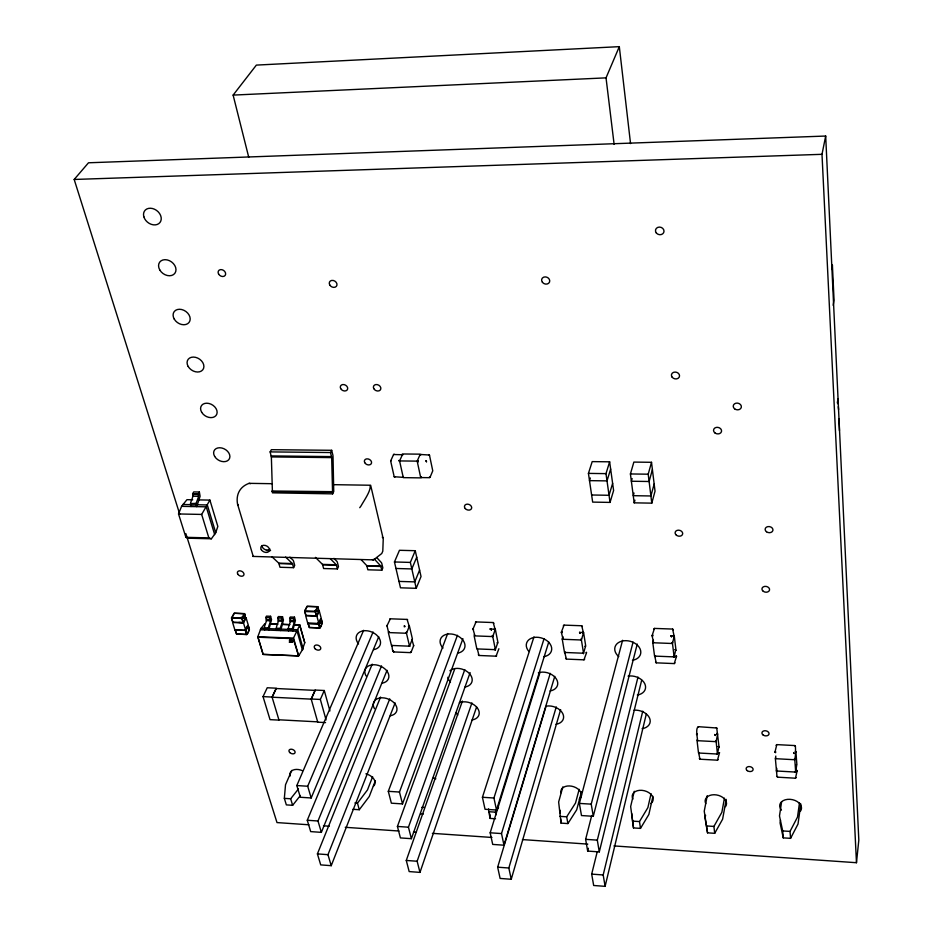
<?xml version="1.0" encoding="UTF-8"?>
<svg xmlns="http://www.w3.org/2000/svg" width="933" height="933" viewBox="0 0 933 933"><rect width="100%" height="100%" fill="white"/><g stroke="black" fill="none" stroke-linecap="round" stroke-linejoin="round"><path stroke-width="1.4" d="M839.012 418.87L839.443 430.626M199.382 492.029L198.297 493.872C199.744 498.21 194.565 502.327 196.735 506.642L200.105 496.239L199.382 492.029L193.702 491.924L192.618 493.767C194.087 498.105 188.863 502.246 191.043 506.526M294.478 617.156L293.79 618.602C296.076 622.754 291.143 626.871 292.705 631.046L295.399 620.445L294.478 617.156L290.326 617.005L289.638 618.439C291.947 622.603 286.967 626.719 288.554 630.895M270.593 616.281L269.882 617.716C272.238 621.856 267.165 625.95 268.774 630.125L271.538 619.559L270.593 616.281L266.476 616.13L265.765 617.564C268.144 621.705 263.013 625.81 264.657 629.962M282.512 616.713L281.813 618.159C284.133 622.311 279.13 626.405 280.716 630.58L283.445 620.002L282.512 616.713L278.384 616.561L277.672 618.008C280.017 622.148 274.967 626.265 276.576 630.428M300.391 795.511L292.647 805.307L286.349 804.887L284.343 798.356L285.521 784.735L291.784 770.401M613.937 845.916L856.471 862.71L858.815 840.143L825.682 136.043L88.495 162.785L74.185 179.463L179.754 514.223M252.82 556.418L373.585 559.882L381.76 553.514L382.798 551.17L383.241 538.854L370.646 485.242L333.023 484.659M307.995 623.291L309.359 627.512L319.739 627.909L318.748 623.442L307.995 623.291L309.359 627.512L319.867 627.956C323.529 625.04 321.605 611.885 318.573 623.99L319.867 627.956L322.317 622.987L321.08 618.952M238.86 622.428L243.21 622.591L245.496 618.112L244.504 613.692L234.125 613.261L231.466 617.984L232.609 621.926M245.589 630.067L246.674 634.452L236.574 634.055L235.128 629.915L236.574 634.055L246.813 634.498C250.872 631.571 248.54 618.719 245.402 630.615L246.813 634.498L249.426 629.588L248.108 625.623M800.806 803.954L798.018 824.026L790.578 838.347L783.254 837.869L780.058 822.871L780.478 820.014M799.499 802.765L797.505 817.086L790.029 831.408L790.578 838.347M586.017 652.634L586.46 652.26M775.801 756.068L775.381 758.681L776.979 776.408L777.679 777.177L795.452 778.204L797.202 770.658L796.549 770.098L796.514 771.125L797.202 770.658M795.697 772.081L796.84 764.185L795.931 751.87L794.788 759.742L795.697 772.081L776.408 770.985L776.816 768.36M781.621 801.669L779.487 815.943L782.682 830.93L783.254 837.869M837.321 402.939L837.939 398.881L838.184 404.059M774.961 752.126L775.661 751.636L775.615 752.686L774.961 752.126L776.804 744.616L794.706 745.56L795.417 746.342L795.627 752.22M833.169 305.336L834.044 300.111L832.399 265.007L831.735 268.867M724.451 798.17L721.862 812.305L713.92 826.428L714.701 833.321L707.541 832.842L705.056 818.054L705.593 815.232M726.212 799.383L722.62 819.186L714.701 833.321M717.477 754.039L716.136 741.665L697.056 740.662L698.502 753.001L717.477 754.039L718.97 746.272L716.742 727.997L698.584 726.702C694.187 727.67 699.272 745.7 697.103 739.624M698.665 753.013L699.272 753.561L699.318 752.534L698.665 753.013L699.983 759.217L717.477 760.185L719.506 752.744L718.9 752.709M707.237 795.697L704.24 811.185L707.541 832.842M716.136 741.665L717.64 733.921M856.471 862.71L821.996 154.318L825.682 136.043M652.925 796.315L648.867 814.451L640.493 828.387L633.495 827.933L630.65 806.544L634.253 791.254M651.036 793.691L647.887 807.628L639.49 821.565L640.493 828.387M653.427 640.225L652.808 642.744L654.558 656.097L674.127 656.89L675.877 649.298L674.256 635.921L671.457 635.816M654.756 656.167L655.374 656.692L655.421 655.631L654.756 656.167L656.226 662.838L674.256 663.585L676.542 656.249L675.924 655.724M674.127 656.89L672.483 643.502L674.256 635.921M308.356 623.046L308.205 623.699L319.179 623.804L321.267 619.255L320.765 618.812M597.272 851.572L591.685 874.116L593.668 885.487L605.109 886.35L646.347 713.838M605.109 886.35L603.185 874.967L642.755 711.168M674.069 635.851L673.439 635.326L673.393 636.388L674.069 635.851L672.623 629.064L654.465 628.41L652.074 635.688L653.567 642.464L652.855 641.682M591.732 815.5L585.632 839.338L587.673 851.083L599.289 851.899L641.694 680.134M599.289 851.899L597.307 840.143L637.997 677.078M587.673 851.083L588.385 848.272M622.591 640.283L579.37 803.406L581.481 815.547L593.283 816.305L637.239 644.073M593.283 816.305L591.23 804.153L633.064 642.102M402.613 454.744L393.563 454.523L390.659 460.995L394.192 476.74L402.566 477.299L403.348 476.541L402.566 477.299M393.563 454.523L394.239 454.208M581.457 791.919L576.699 809.809L567.905 823.571L561.048 823.116L558.645 801.995L562.821 786.904M579.195 789.306L575.509 803.056L566.681 816.807L567.905 823.571M651.794 503.144L655.036 491.155L651.514 462.301L633.857 462.092L630.416 473.952L634.195 502.84L651.794 503.144L648.202 474.197L651.514 462.301M654.161 484.005L650.907 495.971L633.262 495.68L634.008 493.032M652.4 469.579L649.111 481.498L631.361 481.241L632.131 478.594M409.016 625.611L408.526 626.475L409.016 625.611L407.08 619.419L390.332 618.801L386.997 625.763L388.466 631.874L389.224 632.107L388.466 631.874M389.714 619.115L390.332 618.801M430.02 477.369L429.192 477.381L430.02 477.369L432.76 470.827L429.448 455.036L421.005 454.499L420.212 455.257L421.005 454.499M634.195 502.84L634.941 500.181M564.745 652.517L565.316 653.042L565.363 651.992L564.745 652.517L566.413 659.106L583.953 659.829L586.577 652.622M563.019 636.784L562.272 639.257L564.5 652.459L583.545 653.228L585.691 645.753L583.58 632.539L579.498 632.387M545.992 706.421L497.662 867.189L500.111 878.431L511.237 879.271L560.64 709.616M583.545 653.228L581.411 639.991L583.58 632.539M511.237 879.271L508.835 868.005L556.255 706.922M411.068 652.319L410.31 652.389L411.068 652.319L413.669 645.636L411.85 639.443M610.042 502.409L613.611 490.49L609.634 461.812L592.198 461.613L588.431 473.393L592.665 502.106L610.042 502.409L605.995 473.637L609.634 461.812M612.619 483.387L609.039 495.283L591.615 494.991M539.834 672.903L490.175 832.796L492.706 844.412L503.983 845.205L554.773 676.355M610.637 469.042L607.01 480.892L589.493 480.635L590.332 478.011M583.347 632.457L582.763 631.944L582.717 632.994L583.347 632.457L581.714 625.763L564.045 625.122L561.316 632.282L563.007 638.977M503.983 845.205L501.511 833.577L550.237 673.369M264.82 623.745L261.03 628.341L257.8 636.714L263.071 654.383L298.642 655.911L302.339 649.858L304.753 642.744L299.796 625.017L294.117 624.807M794.123 759.194L794.636 759.065M533.979 636.866L482.431 797.272L485.043 809.273L496.496 810.019L548.756 642.032M794.706 745.56L795.417 746.342M496.496 810.019L493.942 798.007L544.079 638.65M777.679 777.177L776.979 776.408M474.197 634.825L474.862 635.583L472.996 628.982L476.028 621.926L493.23 622.544L495.05 629.157L494.455 629.693L494.513 628.655L495.05 629.157M475.41 622.241L476.028 621.926M498.887 648.738L496.053 656.191L478.967 655.479L477.241 648.587M192.699 499.785L186.962 499.68L181.585 506.339L178.53 513.955L185.912 537.326L187.988 538.201L211.394 538.784L215.721 532.72L217.832 526.422L209.902 500.1L198.437 499.89M496.671 655.864L496.053 656.191M495.33 629.239L492.776 636.586L474.139 635.863L476.833 648.901L495.376 649.66L497.895 642.301L495.33 629.239L489.615 629.029M462.406 701.056L406.275 860.448L409.167 871.574L419.978 872.39L476.611 706.946M419.978 872.39L417.133 861.252L471.923 702.922M454.651 669.159L397.423 826.44L400.409 837.916L411.383 838.685L470.104 672.611M411.383 838.685L408.444 827.198L464.786 669.602M447.688 633.542L388.291 791.324L391.37 803.185L402.508 803.908L462.92 638.673M402.508 803.908L399.476 792.035L457.45 635.291M375.404 780.606L369.258 796.502L359.287 809.727L352.861 809.308M372.629 776.688L367.485 789.913L357.479 803.138L359.287 809.727M380.547 697.056L317.407 853.893L320.719 864.891L331.227 865.684L395.114 702.911M331.227 865.684L327.973 854.675L389.749 698.887M409.529 646.184L412.409 638.93L409.4 626.031L406.485 633.262L409.529 646.184L391.463 645.449L388.338 632.562L406.485 633.262M372.209 664.156L307.272 820.259L310.689 831.606L321.36 832.364L387.043 670.302M416.223 588.315L421.028 576.524L415.255 550.703L399.464 550.295L394.449 561.969L400.479 587.813L416.223 588.315L410.345 562.412L415.255 550.703M419.593 570.121L414.765 581.889L398.986 581.411M321.36 832.364L317.99 820.993L381.527 665.94M416.713 557.211L411.826 568.932L395.977 568.489M363.637 630.3L296.822 785.551L300.356 797.26L311.179 797.972L378.74 636.749M311.179 797.972L307.703 786.239L373.072 632.026M614.124 144.393L606.03 77.859L619.314 46.65L256.365 65.1L233.122 95.096L248.738 157.257M716.194 727.588L716.882 728.358M699.983 759.217L699.295 758.447M676.542 656.249L675.877 656.785M361.094 559.602L366.786 565.643L367.859 569.795L381.83 570.203L382.845 567.882L381.854 563.742A3.709 1.225 -88.3 0 0 381.34 562.564L376.745 557.572M326.072 719.926L320.346 699.447L324.276 690.502L315.144 690.058L311.179 699.004L317.745 722.177L325.535 722.585M417.179 461.135L420.27 454.161L402.753 453.974L399.581 460.925L403.289 477.638L420.771 477.883L417.179 461.135L399.581 460.925M318.934 623.757L321.314 618.591L319.273 610.998L316.882 616.153L318.934 623.757L307.762 623.337L305.674 615.745L316.882 616.153M316.567 615.827L319.051 610.858L317.803 606.788L307.144 606.357L304.648 611.138L306.024 615.395L316.567 615.827L317.628 613.564M302.572 649.858L303.248 648.4L302.642 646.266M315.424 557.386L322.48 564.383L323.623 568.524L337.408 568.92L338.469 566.623L337.419 562.506A3.685 1.306 -88.3 0 0 336.86 561.328L333.932 558.354M272.063 697.068L276.215 688.192L267.235 687.761L263.036 696.613L270.034 719.646L278.99 720.113L272.063 697.068L263.036 696.613M719.506 752.744L718.853 753.223M332.603 493.86L333.734 491.563L333.034 456.82A3.86 1.376 -89.6 0 0 332.801 454.814L331.681 450.301L271.363 449.683L270.138 451.899L271.363 456.925L272.448 492.834L332.603 493.86L331.67 457.613L330.539 452.54L331.681 450.301M271.946 556.768L278.78 563.159L279.993 567.264L293.58 567.661L294.711 565.375L293.592 561.293A3.662 1.376 -88.2 0 0 293.009 560.127L289.895 557.153M246.079 617.821L243.49 622.917L232.597 622.509L234.883 629.95L245.752 630.381L248.33 625.273L246.079 617.821L240.644 617.623M209.902 500.1L201.668 514.433L208.852 537.886L211.394 538.784M656.226 662.838L655.526 662.057M672.623 629.064L673.334 629.845M496.018 814.836L495.446 812.153L498.525 807.628M566.413 659.106L565.725 658.336M581.714 625.763L582.402 626.533M796.211 777.516L795.452 778.204M298.07 655.841L263.188 654.406L257.8 636.714L293.603 638.149L298.642 655.911L293.195 638.673L299.796 625.017L293.872 624.807M776.046 745.315L776.804 744.616M284.343 798.356L290.653 798.776L298.432 788.98M718.223 759.497L717.477 760.185M359.741 507.704L361.036 505.931C363.893 500.718 371.159 490.711 370.133 485.545M697.837 727.39L698.584 726.702M245.496 618.112L244.504 613.692L234.358 613.226L231.652 618.381L232.912 622.171L243.21 622.591L245.566 617.553M478.967 655.479L478.302 654.721M493.23 622.544L493.895 623.302M675.037 662.862L674.256 663.585M653.695 629.134L654.465 628.41M584.711 659.13L583.953 659.829M563.287 625.833L564.045 625.122M393.808 651.945L393.166 651.199L393.808 651.945L410.45 652.634M407.08 619.419L407.663 619.827M253.216 556.348L237.553 504.147C235.804 494.583 239.793 486.688 249.099 483.341L272.249 483.702M421.541 477.579L420.841 476.798L421.541 477.579L429.355 477.684M428.818 454.581L429.518 455.362M394.822 477.195L394.192 476.74M401.995 454.289L402.683 455.071M390.775 460.552L390.729 461.322M387.113 625.378L387.067 626.101M413.564 646.009L413.599 645.298M473.124 628.585L473.521 629.483L472.996 628.982M716.812 734.388L717.477 733.898L716.859 733.361M233.122 95.096L606.03 77.859M190.519 503.61L196.292 503.365M190.589 505.08L196.21 504.846M74.185 179.463L821.996 154.318M264.319 627.909L268.506 627.816M276.25 628.364L280.448 628.271M288.227 628.83L292.437 628.737M264.366 628.97L268.436 628.9M276.296 629.437L280.378 629.355M288.274 629.903L292.379 629.822M270.138 451.899L330.539 452.54M271.235 455.922L331.553 456.599M271.363 456.925L331.67 457.613M272.004 491.003L332.183 491.668M272.121 491.644L332.241 492.356M588.431 473.393L605.995 473.637M630.416 473.952L648.202 474.197M192.618 493.767L198.297 493.872M192.804 494.397L198.496 494.502M192.804 496.204L198.484 496.309M182.681 504.485L191.382 504.648M197.166 504.765L207.313 504.963L215.721 532.72M181.585 506.339L206.24 506.829L214.672 534.597M178.53 513.955L201.668 514.433M185.912 537.326L208.852 537.886M266.43 550.482L270.57 550.598M394.449 561.969L410.345 562.412M278.78 563.159L292.391 563.544L293.58 567.661M322.48 564.383L336.277 564.78L337.408 568.92M366.786 565.643L380.781 566.028L381.83 570.203M278.967 563.602L292.577 563.987M322.655 564.827L336.451 565.223M366.949 566.086L380.944 566.483M314.829 611.15L317.395 611.243M265.765 617.564L269.882 617.716M277.672 618.008L281.813 618.159M289.638 618.439L293.79 618.602M241.204 617.949L244.061 618.054M266.348 619.582L270.465 619.734M278.256 620.025L282.384 620.177M290.21 620.468L294.362 620.62M270.628 623.955L277.894 624.224M282.244 624.387L289.51 624.644M266.395 620.643L270.512 620.807M278.302 621.086L282.431 621.25M290.245 621.541L294.396 621.693M318.118 623.267L320.672 623.361M269.94 623.885L277.043 624.154M282.734 624.375L289.848 624.644M562.272 639.257L581.411 639.991M652.808 642.744L672.483 643.502M261.03 628.341L263.852 628.457M268.098 628.62L276.576 628.947M280.821 629.11L289.3 629.437M292.134 629.542L297.79 629.763L303.015 648.4M260.307 629.787L297.102 631.221L302.339 649.858M290 641.612L292.88 641.729M289.218 642.114L292.041 642.231M258.044 637.204L293.195 638.673M314.841 610.544L317.442 610.66M241.215 617.354L244.108 617.483M318.13 622.661L320.719 622.789M311.179 699.004L320.346 699.447M278.955 719.798L317.721 721.85M775.381 758.681L794.788 759.742M296.822 785.551L307.703 786.239M388.291 791.324L399.476 792.035M482.431 797.272L493.942 798.007M579.37 803.406L591.23 804.153M354.89 802.975L357.479 803.138M421.774 807.337L424.41 807.511M488.6 808.876L488.717 811.71L495.446 812.153M559.8 816.363L566.681 816.807M632.457 821.11L639.49 821.565M706.736 825.962L713.92 826.428M782.682 830.93L790.029 831.408M420.783 813.809L423.407 813.984M488.717 811.71L490.163 818.416L495.528 818.766M307.272 820.259L317.99 820.993M397.423 826.44L408.444 827.198M490.175 832.796L501.511 833.577M585.632 839.338L597.307 840.143M308.94 824.795L276.996 822.579L185.877 533.664M323.471 825.798L329.279 826.195M345.245 827.303L398.986 831.023M413.506 832.038L416.41 832.236M432.387 833.344L491.936 837.461M522.433 839.583L587.79 844.108M317.407 853.893L327.973 854.675M406.275 860.448L417.133 861.252M497.662 867.189L508.835 868.005M591.685 874.116L603.185 874.967M373.585 559.882L372.29 559.578M249.099 483.341L250.441 483.667M563.135 638.79L562.319 638.207M584.828 646.207L585.527 646.441M497.032 642.744L497.756 642.977M409.027 645.671L409.844 646.242L408.934 646.172M795.161 751.31L795.826 751.858M796.141 764.663L796.56 764.85M391.86 645.858C392.385 643.292 391.615 649.846 393.236 651.549M305.697 615.15L304.648 611.138L307.144 606.357L317.488 606.648L318.433 609.412M247.781 625.495L248.283 625.938L246.009 630.428L235.128 629.915M285.603 557.059L292.391 563.544M330.282 558.68L336.277 564.78M374.215 558.89L380.781 566.028M238.405 505.383L237.553 504.147M382.273 537.081L382.798 537.7M775.673 758.028L776.128 758.412M304.753 642.744L299.68 625.017M838.569 409.54L838.312 406.648M290.653 798.776L292.647 805.307M243.49 622.917L245.752 630.381M324.276 690.502L329.932 710.946M492.776 636.586L495.376 649.66M631.676 813.343L633.495 827.933M619.314 46.65L630.545 143.589M559.998 810.171L560.232 813.051M560.698 818.801L561.048 823.116M490 814.159L490.163 818.416M292.647 640.528A1.551 1.073 24.5 0 1 290.186 639.432M270.057 549.152A4.595 3.289 26.6 0 1 265.1 549.595A4.595 3.289 26.6 0 1 261.975 545.513M705.756 803.64A10.846 7.371 12.5 0 1 716.392 794.916A10.846 7.371 12.5 0 1 725.477 806.672M632.901 799.126A10.683 7.242 14.4 0 1 637.286 790.741A10.683 7.242 14.4 0 1 650.639 794.041A10.683 7.242 14.4 0 1 650.814 803.546M433.32 777.924A10.275 6.846 19.6 0 1 435.863 778.798M290.128 776.034A10.076 6.554 22.6 0 1 292.962 770.11A10.076 6.554 22.6 0 1 302.374 770.681M366.074 675.97A12.502 8.689 22 0 1 371.521 664.926A12.502 8.689 22 0 1 387.661 672.157A12.502 8.689 22 0 1 382.145 683.178M459.398 702.771A12.479 8.665 19.4 0 1 477.404 708.019A12.479 8.665 19.4 0 1 472.098 719.961M457.776 715.04A12.479 8.665 19.4 0 1 456.097 712.789M442.977 648.073A12.852 9.178 20.4 0 1 445.449 634.638A12.852 9.178 20.4 0 1 463.374 640.784A12.852 9.178 20.4 0 1 457.718 653.123M528.976 651.561A13.027 9.423 17.8 0 1 532.055 637.974A13.027 9.423 17.8 0 1 550.248 644.202A13.027 9.423 17.8 0 1 543.927 656.669M628.072 676.133A13.05 9.353 14.8 0 1 644.715 683.632A13.05 9.353 14.8 0 1 637.332 695.027M538.353 672.786A12.84 9.143 17.4 0 1 556.301 678.897A12.84 9.143 17.4 0 1 550.038 690.968M618.766 656.599A13.249 9.645 15.1 0 1 619.757 641.892A13.249 9.645 15.1 0 1 639.117 647.164A13.249 9.645 15.1 0 1 632.446 660.331M634.032 710.2A12.864 9.073 14.6 0 1 649.566 718.095A12.864 9.073 14.6 0 1 642.067 728.696M546.423 706.106A12.665 8.875 17.1 0 1 562.657 713.383A12.665 8.875 17.1 0 1 555.986 724.276M449.904 670.78A12.665 8.922 19.8 0 1 469.404 673.556A12.665 8.922 19.8 0 1 465.007 687.026M450.487 682.046A12.665 8.922 19.8 0 1 447.828 677.276M358.54 643.922A12.689 8.945 22.6 0 1 361.677 631.198A12.689 8.945 22.6 0 1 378.95 637.717A12.689 8.945 22.6 0 1 373.736 649.648M374.471 708.672A12.327 8.444 21.4 0 1 379.894 697.977A12.327 8.444 21.4 0 1 395.79 705.091A12.327 8.444 21.4 0 1 390.309 715.751M365.899 773.83A10.17 6.694 21.2 0 1 374.075 779.37A10.17 6.694 21.2 0 1 373.445 786.204M560.896 792.758A10.531 7.114 16.2 0 1 573.818 786.764A10.531 7.114 16.2 0 1 579.253 799.068M781.457 810.159A11.033 7.499 10.6 0 1 783.125 800.666A11.033 7.499 10.6 0 1 797.167 801.54A11.033 7.499 10.6 0 1 800.316 811.337M793.633 752.604L794.146 753.526L793.633 752.604M795.044 771.521L795.546 772.431L795.044 771.521M777.212 770.506L777.177 771.544L776.524 770.985L777.212 770.506M716.847 753.491L717.349 754.389L716.847 753.491M714.795 734.516L715.296 735.437L714.795 734.516M697.114 733.606L697.068 734.644L696.45 734.096L697.114 733.606M673.498 656.365L674.011 657.298L673.498 656.365M670.979 635.816L671.492 636.761L670.979 635.816M652.738 635.14L652.692 636.213L652.074 635.688L652.738 635.14M582.962 652.703L583.463 653.625L582.962 652.703M579.685 632.411L580.198 633.344L579.685 632.411M561.946 631.746L561.899 632.796L561.316 632.282L561.946 631.746M494.84 649.146L495.33 650.056L494.84 649.146M490.851 629.087L491.341 630.008L490.851 629.087M404.362 625.856L404.304 626.883L405.19 626.44L404.362 625.856M425.984 460.774L426.509 461.753L425.984 460.774M418.136 460.692L418.066 461.788L418.136 460.692M399.044 460.459L399.569 461.427L399.044 460.459M305.009 610.882L304.846 611.547L315.261 611.815L317.99 607.091L317.488 606.648L315.261 611.815L316.45 615.768L315.447 611.267L305.009 610.882M406.555 632.236L405.82 632.936L406.555 632.236M492.834 635.536L492.088 636.248L492.834 635.536M241.962 618.112L243.058 622.533L241.962 618.112L231.466 617.984L242.393 618.474L244.679 613.996L244.178 613.552L241.962 618.112M581.469 638.942L580.699 639.653L581.469 638.942M718.235 746.54L718.923 747.298L718.235 746.54M715.506 741.117L716.171 740.639L715.506 741.117M672.53 642.429L671.748 643.164L672.53 642.429M315.179 690.385L311.284 699.144L272.179 697.208L276.25 688.519L315.179 690.385M675.119 649.578L675.83 650.359L675.119 649.578M289.51 640.866A1.551 1.073 24.5 0 0 291.971 641.962A1.551 1.073 24.5 0 0 291.388 639.933A1.551 1.073 24.5 0 0 289.51 640.866M261.287 549.677A4.595 3.289 26.6 0 0 268.856 551.485A4.595 3.289 26.6 0 0 265.252 545.432A4.595 3.289 26.6 0 0 261.287 549.677M763.124 735.006A3.604 2.542 11 0 0 768.99 734.154A3.604 2.542 11 0 0 764.349 730.772A3.604 2.542 11 0 0 763.124 735.006M763.241 591.277A3.837 2.892 10.4 0 0 769.503 590.157A3.837 2.892 10.4 0 0 764.559 586.425A3.837 2.892 10.4 0 0 763.241 591.277M672.168 377.224A4.094 3.382 14.2 0 0 679.166 377.224A4.094 3.382 14.2 0 0 675.119 372.069A4.094 3.382 14.2 0 0 672.168 377.224M373.76 388.606A3.895 3.056 27 0 0 380.221 390.076A3.895 3.056 27 0 0 377.375 384.641A3.895 3.056 27 0 0 373.76 388.606M364.721 462.64A3.767 2.869 25.6 0 0 370.972 464.086A3.767 2.869 25.6 0 0 368.197 458.954A3.767 2.869 25.6 0 0 364.721 462.64M675.795 534.632A3.849 2.974 13.6 0 0 682.35 534.784A3.849 2.974 13.6 0 0 678.559 530.166A3.849 2.974 13.6 0 0 675.795 534.632M329.687 284.845A4.07 3.265 31.5 0 0 336.37 286.326A4.07 3.265 31.5 0 0 333.326 280.483A4.07 3.265 31.5 0 0 329.687 284.845M747.321 770.681A3.534 2.449 11.5 0 0 753.059 769.9A3.534 2.449 11.5 0 0 748.499 766.599A3.534 2.449 11.5 0 0 747.321 770.681M766.46 531.74A3.93 3.044 10 0 0 772.886 530.504A3.93 3.044 10 0 0 767.812 526.632A3.93 3.044 10 0 0 766.46 531.74M201.656 412.234A8.817 6.543 30.9 0 0 215.989 415.558A8.817 6.543 30.9 0 0 208.922 403.464A8.817 6.543 30.9 0 0 201.656 412.234M143.845 216.783A9.633 7.429 38 0 0 158.727 223.687A9.633 7.429 38 0 0 154.563 209.249A9.633 7.429 38 0 0 143.845 216.783M174.238 319.074A9.202 6.974 34.2 0 0 189.061 322.433A9.202 6.974 34.2 0 0 181.62 309.511A9.202 6.974 34.2 0 0 174.238 319.074M159.765 269.929A9.412 7.196 36 0 0 174.856 273.299A9.412 7.196 36 0 0 167.217 259.922A9.412 7.196 36 0 0 159.765 269.929M214.66 456.412A8.642 6.333 29.6 0 0 228.76 459.724A8.642 6.333 29.6 0 0 221.867 448.015A8.642 6.333 29.6 0 0 214.66 456.412M188.186 366.482A9.003 6.753 32.5 0 0 202.764 369.83A9.003 6.753 32.5 0 0 195.51 357.327A9.003 6.753 32.5 0 0 188.186 366.482M714.946 432.935A4.047 3.265 12 0 0 721.501 431.512A4.047 3.265 12 0 0 716.217 427.419A4.047 3.265 12 0 0 714.946 432.935M542.458 282.372A4.164 3.522 22.7 0 0 549.444 282.267A4.164 3.522 22.7 0 0 545.129 276.891A4.164 3.522 22.7 0 0 542.458 282.372M289.755 752.534A3.242 2.134 23 0 0 294.991 752.849A3.242 2.134 23 0 0 291.329 749.199A3.242 2.134 23 0 0 289.755 752.534M237.763 574.133A3.522 2.472 26.7 0 0 243.536 575.521A3.522 2.472 26.7 0 0 240.737 570.938A3.522 2.472 26.7 0 0 237.763 574.133M734.633 408.841A4.094 3.347 10.9 0 0 741.303 407.359A4.094 3.347 10.9 0 0 735.974 403.196A4.094 3.347 10.9 0 0 734.633 408.841M218.579 274.01A4.059 3.161 34.8 0 0 225.133 275.468A4.059 3.161 34.8 0 0 221.914 269.684A4.059 3.161 34.8 0 0 218.579 274.01M656.261 232.888A4.315 3.779 16.4 0 0 663.631 232.725A4.315 3.779 16.4 0 0 659.328 227.081A4.315 3.779 16.4 0 0 656.261 232.888M340.685 388.594A3.884 3.021 28 0 0 347.099 390.052A3.884 3.021 28 0 0 344.207 384.641A3.884 3.021 28 0 0 340.685 388.594M315.086 648.75A3.429 2.379 23.8 0 0 320.637 648.983A3.429 2.379 23.8 0 0 316.812 644.995A3.429 2.379 23.8 0 0 315.086 648.75M465.252 508.567A3.744 2.857 21.6 0 0 471.468 508.695A3.744 2.857 21.6 0 0 467.48 504.147A3.744 2.857 21.6 0 0 465.252 508.567"/></g></svg>
